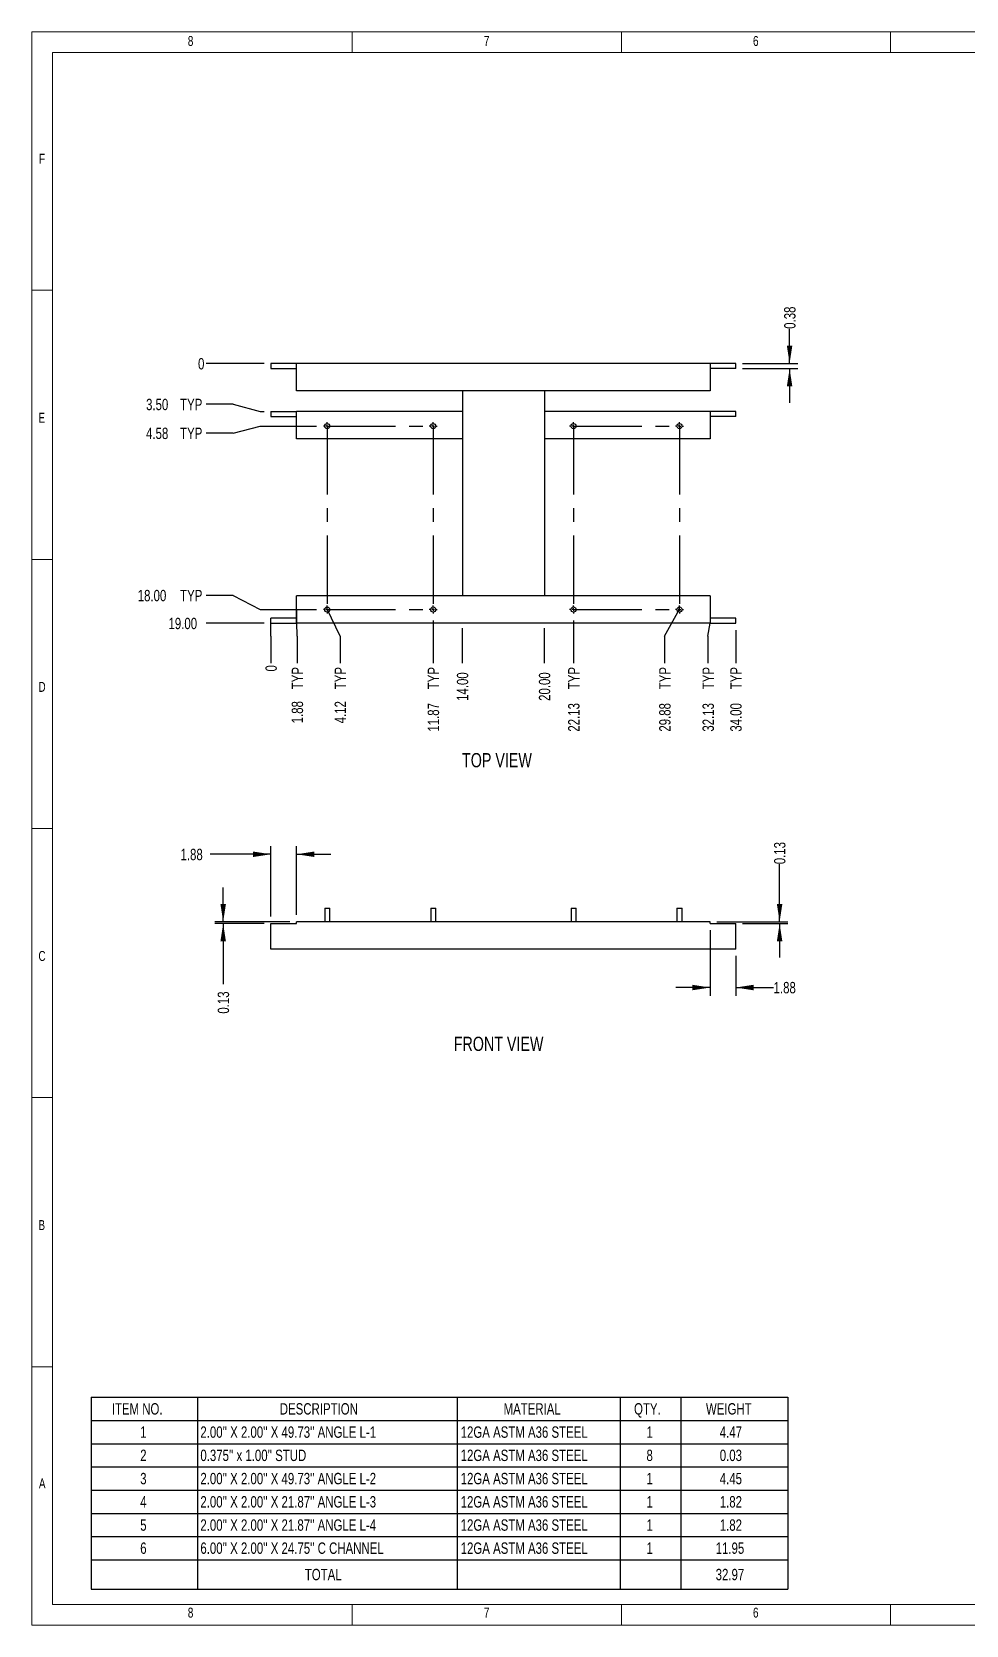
# Model space of a CAD drawing. Header units: inches. Extents: x 0 to 16.5, y 0 to 11.7.
# Drawn here: x 0.02 to 6.85, y 0.02 to 11.67 of the extents above; entities that cross this region are included whole.
import ezdxf

# ---------------------------------------------------------------- set-up
doc = ezdxf.new("R2010")
doc.units = ezdxf.units.IN
doc.header["$MEASUREMENT"] = 0
doc.linetypes.add('CENTERX2', pattern=[0.8, 0.5, -0.1, 0.1, -0.1])
doc.layers.add('FORMAT', color=7, linetype='Continuous')
doc.styles.add('SLDTEXTSTYLE0', font='TXT', dxfattribs={"width": 0.75})
doc.dimstyles.new('SLDDIMSTYLE0', dxfattribs={"dimtxt": 0.084961, "dimasz": 0.13, "dimexe": 0, "dimexo": 0.0625, "dimgap": 0.02124, "dimtad": 0, "dimtih": 1, "dimtoh": 1, "dimdec": 0, "dimlfac": 10, "dimrnd": 1e-09, "dimdsep": 46, "dimtxsty": 'SLDTEXTSTYLE0', "dimblk1": 'NONE', "dimblk2": 'NONE', "dimsah": 1, "dimcen": 0.09, "dimadec": 0, "dimazin": 2, "dimtfac": 1, "dimtdec": 0, "dimtofl": 0, "dimtmove": 0, "dimatfit": 3, "dimldrblk": 'NONE', "dimfxl": 0, "dimfrac": 2, "dimtolj": 1, "dimtzin": 12, "dimarcsym": 0})
doc.dimstyles.new('SLDDIMSTYLE1', dxfattribs={"dimtxt": 0.084961, "dimasz": 0.13, "dimexe": 0, "dimexo": 0.0625, "dimgap": 0.02124, "dimtad": 0, "dimtih": 1, "dimtoh": 1, "dimlfac": 10, "dimrnd": 1e-09, "dimzin": 4, "dimdsep": 46, "dimtxsty": 'SLDTEXTSTYLE0', "dimblk1": 'NONE', "dimblk2": 'NONE', "dimsah": 1, "dimcen": 0.09, "dimadec": 0, "dimazin": 1, "dimtfac": 1, "dimtofl": 0, "dimtmove": 0, "dimatfit": 3, "dimldrblk": 'NONE', "dimfxl": 0, "dimfrac": 2, "dimtolj": 1, "dimtzin": 12, "dimarcsym": 0})
doc.dimstyles.new('SLDDIMSTYLE2', dxfattribs={"dimtxt": 0.084961, "dimasz": 0.13, "dimexe": 0, "dimexo": 0.0625, "dimgap": 0.02124, "dimtad": 0, "dimtih": 1, "dimtoh": 1, "dimlfac": 10, "dimrnd": 1e-09, "dimzin": 12, "dimdsep": 46, "dimtxsty": 'SLDTEXTSTYLE0', "dimblk1": 'NONE', "dimblk2": 'NONE', "dimsah": 1, "dimcen": 0.09, "dimadec": 0, "dimazin": 3, "dimtfac": 1, "dimtofl": 0, "dimtmove": 0, "dimatfit": 3, "dimldrblk": 'NONE', "dimfxl": 0, "dimfrac": 2, "dimtolj": 1, "dimtzin": 12, "dimarcsym": 0})
doc.dimstyles.new('SLDDIMSTYLE3', dxfattribs={"dimtxt": 0.084961, "dimasz": 0.13, "dimexe": 0, "dimexo": 0.0625, "dimgap": 0.02124, "dimtad": 0, "dimtih": 1, "dimtoh": 1, "dimlfac": 10, "dimrnd": 1e-09, "dimzin": 4, "dimdsep": 46, "dimtxsty": 'SLDTEXTSTYLE0', "dimblk1": 'NONE', "dimblk2": 'NONE', "dimsah": 1, "dimcen": 0.09, "dimadec": 0, "dimazin": 1, "dimtfac": 1, "dimtofl": 0, "dimtmove": 0, "dimatfit": 3, "dimldrblk": 'NONE', "dimfxl": 0, "dimfrac": 2, "dimtolj": 1, "dimtzin": 12, "dimarcsym": 0})
doc.dimstyles.new('SLDDIMSTYLE4', dxfattribs={"dimtxt": 0.084961, "dimasz": 0.13, "dimexe": 0, "dimexo": 0.0625, "dimgap": 0.02124, "dimtad": 0, "dimtih": 1, "dimtoh": 1, "dimlfac": 10, "dimrnd": 1e-09, "dimzin": 12, "dimdsep": 46, "dimtxsty": 'SLDTEXTSTYLE0', "dimblk1": 'NONE', "dimblk2": 'NONE', "dimsah": 1, "dimcen": 0.09, "dimadec": 0, "dimazin": 3, "dimtfac": 1, "dimtofl": 0, "dimtmove": 0, "dimatfit": 3, "dimldrblk": 'NONE', "dimfxl": 0, "dimfrac": 2, "dimtolj": 1, "dimtzin": 12, "dimarcsym": 0})
doc.dimstyles.new('SLDDIMSTYLE5', dxfattribs={"dimtxt": 0.084961, "dimasz": 0.13, "dimexe": 0, "dimexo": 0.0625, "dimgap": 0.02124, "dimtad": 0, "dimlfac": 10, "dimrnd": 1e-09, "dimdsep": 46, "dimtxsty": 'SLDTEXTSTYLE0', "dimsah": 1, "dimcen": 0.09, "dimadec": 0, "dimazin": 2, "dimtfac": 1, "dimtmove": 0, "dimatfit": 0, "dimfxl": 0, "dimfrac": 2, "dimtolj": 1, "dimtzin": 12, "dimarcsym": 0})
doc.dimstyles.new('SLDDIMSTYLE6', dxfattribs={"dimtxt": 0.084961, "dimasz": 0.13, "dimexe": 0, "dimexo": 0.0625, "dimgap": 0.02124, "dimtad": 0, "dimlfac": 10, "dimrnd": 1e-09, "dimzin": 12, "dimdsep": 46, "dimtxsty": 'SLDTEXTSTYLE0', "dimsah": 1, "dimcen": 0.09, "dimadec": 0, "dimazin": 3, "dimtfac": 1, "dimtmove": 0, "dimatfit": 0, "dimfxl": 0, "dimfrac": 2, "dimtolj": 1, "dimtzin": 12, "dimarcsym": 0})

# ---------------------------------------------------------------- blocks, each defined once
blk = doc.blocks.new('SW_TABLEANNOTATION_1')
at = {"layer": 'FORMAT', "color": 0}
for p, q in [((0, 0), (0, -0.17)), ((0, 0), (0.78, 0)), ((0.78, 0), (0.78, -0.17)), ((0.78, 0), (2.678, 0)), ((2.678, 0), (2.678, -0.17)), ((2.678, 0), (3.87, 0)), ((3.87, 0), (3.87, -0.17)), ((3.87, 0), (4.315, 0)), ((4.315, 0), (4.315, -0.17)), ((4.315, 0), (5.098, 0)), ((5.098, 0), (5.098, -0.17)), ((0, -0.17), (0, -0.34)), ((0, -0.17), (0.78, -0.17)), ((0.78, -0.17), (0.78, -0.34)), ((0.78, -0.17), (2.678, -0.17)), ((2.678, -0.17), (2.678, -0.34)), ((2.678, -0.17), (3.87, -0.17)), ((3.87, -0.17), (3.87, -0.34)), ((3.87, -0.17), (4.315, -0.17)), ((4.315, -0.17), (4.315, -0.34)), ((4.315, -0.17), (5.098, -0.17)), ((5.098, -0.17), (5.098, -0.34)), ((0, -0.34), (0, -0.509)), ((0, -0.34), (0.78, -0.34)), ((0.78, -0.34), (0.78, -0.509)), ((0.78, -0.34), (2.678, -0.34)), ((2.678, -0.34), (2.678, -0.509)), ((2.678, -0.34), (3.87, -0.34)), ((3.87, -0.34), (3.87, -0.509)), ((3.87, -0.34), (4.315, -0.34)), ((4.315, -0.34), (4.315, -0.509)), ((4.315, -0.34), (5.098, -0.34)), ((5.098, -0.34), (5.098, -0.509)), ((0, -0.509), (0, -0.679)), ((0, -0.509), (0.78, -0.509)), ((0.78, -0.509), (0.78, -0.679)), ((0.78, -0.509), (2.678, -0.509)), ((2.678, -0.509), (2.678, -0.679)), ((2.678, -0.509), (3.87, -0.509)), ((3.87, -0.509), (3.87, -0.679)), ((3.87, -0.509), (4.315, -0.509)), ((4.315, -0.509), (4.315, -0.679)), ((4.315, -0.509), (5.098, -0.509)), ((5.098, -0.509), (5.098, -0.679)), ((0, -0.679), (0.78, -0.679)), ((0, -0.679), (0, -0.849)), ((0.78, -0.679), (2.678, -0.679)), ((0.78, -0.679), (0.78, -0.849)), ((2.678, -0.679), (3.87, -0.679)), ((2.678, -0.679), (2.678, -0.849)), ((3.87, -0.679), (4.315, -0.679)), ((3.87, -0.679), (3.87, -0.849)), ((4.315, -0.679), (5.098, -0.679)), ((4.315, -0.679), (4.315, -0.849)), ((5.098, -0.679), (5.098, -0.849)), ((0, -0.849), (0, -1.019)), ((0, -0.849), (0.78, -0.849)), ((0.78, -0.849), (0.78, -1.019)), ((0.78, -0.849), (2.678, -0.849)), ((2.678, -0.849), (2.678, -1.019)), ((2.678, -0.849), (3.87, -0.849)), ((3.87, -0.849), (3.87, -1.019)), ((3.87, -0.849), (4.315, -0.849)), ((4.315, -0.849), (4.315, -1.019)), ((4.315, -0.849), (5.098, -0.849)), ((5.098, -0.849), (5.098, -1.019)), ((0, -1.019), (0, -1.189)), ((0, -1.019), (0.78, -1.019)), ((0.78, -1.019), (0.78, -1.189)), ((0.78, -1.019), (2.678, -1.019)), ((2.678, -1.019), (2.678, -1.189)), ((2.678, -1.019), (3.87, -1.019)), ((3.87, -1.019), (3.87, -1.189)), ((3.87, -1.019), (4.315, -1.019)), ((4.315, -1.019), (4.315, -1.189)), ((4.315, -1.019), (5.098, -1.019)), ((5.098, -1.019), (5.098, -1.189)), ((0, -1.189), (0, -1.404)), ((0, -1.189), (0.78, -1.189)), ((0.78, -1.189), (0.78, -1.404)), ((0.78, -1.189), (2.678, -1.189)), ((2.678, -1.189), (2.678, -1.404)), ((2.678, -1.189), (3.87, -1.189)), ((3.87, -1.189), (3.87, -1.404)), ((3.87, -1.189), (4.315, -1.189)), ((4.315, -1.189), (4.315, -1.404)), ((4.315, -1.189), (5.098, -1.189)), ((5.098, -1.189), (5.098, -1.404)), ((0, -1.404), (0.78, -1.404)), ((0.78, -1.404), (2.678, -1.404)), ((2.678, -1.404), (3.87, -1.404)), ((3.87, -1.404), (4.315, -1.404)), ((4.315, -1.404), (5.098, -1.404))]:
    blk.add_line(p, q, dxfattribs=at)
at = {"layer": 'FORMAT', "color": 0, "attachment_point": 1, "style": 'SLDTEXTSTYLE0'}
for s, insert, char_height in [('ITEM NO.', (0.152, -0.043), 0.0833), ('DESCRIPTION', (1.381, -0.043), 0.08333), ('MATERIAL', (3.018, -0.043), 0.0833), ('QTY.', (3.972, -0.043), 0.0833), ('WEIGHT', (4.498, -0.043), 0.0833), ('1', (0.36, -0.213), 0.0833), ("2.00'' X 2.00'' X 49.73'' ANGLE L-1", (0.8, -0.213), 0.08333), ('12GA ASTM A36 STEEL', (2.704, -0.213), 0.08333), ('1', (4.063, -0.213), 0.0833), ('4.47', (4.599, -0.213), 0.0833), ('2', (0.36, -0.383), 0.0833), ("0.375'' x 1.00'' STUD", (0.8, -0.383), 0.08333), ('12GA ASTM A36 STEEL', (2.704, -0.383), 0.08333), ('8', (4.063, -0.383), 0.0833), ('0.03', (4.599, -0.383), 0.0833), ('3', (0.36, -0.553), 0.0833), ("2.00'' X 2.00'' X 49.73'' ANGLE L-2", (0.8, -0.553), 0.08333), ('12GA ASTM A36 STEEL', (2.704, -0.553), 0.08333), ('1', (4.063, -0.553), 0.0833), ('4.45', (4.599, -0.553), 0.0833), ('4', (0.36, -0.723), 0.0833), ("2.00'' X 2.00'' X 21.87'' ANGLE L-3", (0.8, -0.723), 0.08333), ('12GA ASTM A36 STEEL', (2.704, -0.723), 0.08333), ('1', (4.063, -0.723), 0.0833), ('1.82', (4.599, -0.723), 0.0833), ('5', (0.36, -0.893), 0.0833), ("2.00'' X 2.00'' X 21.87'' ANGLE L-4", (0.8, -0.893), 0.08333), ('12GA ASTM A36 STEEL', (2.704, -0.893), 0.08333), ('1', (4.063, -0.893), 0.0833), ('1.82', (4.599, -0.893), 0.0833), ('6', (0.36, -1.062), 0.0833), ("6.00'' X 2.00'' X 24.75'' C CHANNEL", (0.8, -1.062), 0.08333), ('12GA ASTM A36 STEEL', (2.704, -1.062), 0.08333), ('1', (4.063, -1.062), 0.0833), ('11.95', (4.569, -1.062), 0.0833), ('TOTAL', (1.564, -1.255), 0.0833), ('32.97', (4.569, -1.255), 0.0833)]:
    blk.add_mtext(s, dxfattribs=dict(at, insert=insert, char_height=char_height))
blk = doc.blocks.new('Drawing View15')
at = {"color": 7, "linetype": 'Continuous', "lineweight": 25}
for p, q in [((-3.2125, 1.7), (-3.2125, 1.6625)), ((-3.025, 1.7), (-3.2125, 1.7)), ((-3.2125, 1.6625), (-3.025, 1.6625)), ((-3.025, 1.5), (-3.025, 1.7)), ((0, 1.7), (-3.025, 1.7)), ((0, 1.7), (0, 1.5)), ((0.1875, 1.7), (0, 1.7)), ((0.1875, 1.6625), (0, 1.6625)), ((0.1875, 1.6625), (0.1875, 1.7)), ((0, 1.5), (-3.025, 1.5)), ((-1.2125, 1.5), (-1.8125, 1.5)), ((-1.8125, 1.5), (-1.8125, 0)), ((-1.2125, 1.5), (-1.2125, 0)), ((-3.2125, 1.35), (-3.2125, 1.3125)), ((-3.2125, 1.35), (-3.025, 1.35)), ((-3.2125, 1.3125), (-3.025, 1.3125)), ((-3.025, 1.15), (-3.025, 1.35)), ((-1.8125, 1.35), (-3.025, 1.35)), ((-1.8125, 1.35), (-1.8125, 1.15)), ((0, 1.35), (-1.2125, 1.35)), ((-1.2125, 1.35), (-1.2125, 1.15)), ((0, 1.35), (0, 1.15)), ((0.1875, 1.35), (0, 1.35)), ((0.1875, 1.3125), (0, 1.3125)), ((0.1875, 1.3125), (0.1875, 1.35)), ((-1.8125, 1.15), (-3.025, 1.15)), ((0, 1.15), (-1.2125, 1.15)), ((-3.025, -0.2), (-3.025, 0)), ((0, 0), (-3.025, 0)), ((-1.2125, 0), (-1.8125, 0)), ((0, 0), (0, -0.2)), ((-3.025, -0.1625), (-3.2125, -0.1625)), ((-3.2125, -0.2), (-3.2125, -0.1625)), ((-3.2125, -0.2), (-3.025, -0.2)), ((0, -0.2), (-3.025, -0.2)), ((0.1875, -0.1625), (0, -0.1625)), ((0, -0.2), (0.1875, -0.2)), ((0.1875, -0.2), (0.1875, -0.1625))]:
    blk.add_line(p, q, dxfattribs=at)
for centre in [(-2.8005, 1.242), (-2.0255, 1.242), (-0.99905, 1.242), (-0.22405, 1.242), (-2.8005, -0.1), (-2.0255, -0.1), (-0.99905, -0.1), (-0.22405, -0.1)]:
    blk.add_circle(centre, 0.01875, dxfattribs=at)
blk = doc.blocks.new('_D')
at = {"layer": 'FORMAT'}
blk.add_line((1.717, 9.248), (1.294, 9.248), dxfattribs=at)
at = {"layer": 'FORMAT', "insert": (1.234, 9.288), "char_height": 0.0833, "attachment_point": 1, "style": 'SLDTEXTSTYLE0'}
blk.add_mtext('0', dxfattribs=at)
blk = doc.blocks.new('_None')
blk = doc.blocks.new('_D_1')
at = {"layer": 'FORMAT'}
for p, q in [((1.491, 8.95), (1.294, 8.95)), ((1.491, 8.95), (1.688, 8.898)), ((1.688, 8.898), (1.717, 8.898))]:
    blk.add_line(p, q, dxfattribs=at)
at = {"layer": 'FORMAT', "char_height": 0.0833, "attachment_point": 1, "style": 'SLDTEXTSTYLE0'}
for s, insert in [('3.50', (0.854, 8.99)), ('TYP', (1.103, 8.99))]:
    blk.add_mtext(s, dxfattribs=dict(at, insert=insert))
blk = doc.blocks.new('_D_2')
at = {"layer": 'FORMAT'}
for p, q in [((1.491, 8.738), (1.688, 8.79)), ((1.688, 8.79), (2.101, 8.79)), ((1.491, 8.738), (1.294, 8.738))]:
    blk.add_line(p, q, dxfattribs=at)
at = {"layer": 'FORMAT', "char_height": 0.0833, "attachment_point": 1, "style": 'SLDTEXTSTYLE0'}
for s, insert in [('4.58', (0.854, 8.779)), ('TYP', (1.103, 8.779))]:
    blk.add_mtext(s, dxfattribs=dict(at, insert=insert))
blk = doc.blocks.new('_D_3')
at = {"layer": 'FORMAT'}
for p, q in [((1.491, 7.551), (1.294, 7.551)), ((1.491, 7.551), (1.688, 7.448)), ((1.688, 7.448), (2.101, 7.448))]:
    blk.add_line(p, q, dxfattribs=at)
at = {"layer": 'FORMAT', "char_height": 0.0833, "attachment_point": 1, "style": 'SLDTEXTSTYLE0'}
for s, insert in [('18.00', (0.793, 7.592)), ('TYP', (1.103, 7.592))]:
    blk.add_mtext(s, dxfattribs=dict(at, insert=insert))
blk = doc.blocks.new('_D_4')
at = {"layer": 'FORMAT'}
blk.add_line((1.717, 7.348), (1.294, 7.348), dxfattribs=at)
at = {"layer": 'FORMAT', "insert": (1.018, 7.388), "char_height": 0.0833, "attachment_point": 1, "style": 'SLDTEXTSTYLE0'}
blk.add_mtext('19.00', dxfattribs=at)
blk = doc.blocks.new('_D_5')
at = {"layer": 'FORMAT'}
for q in [(1.767, 7.348), (1.767, 7.056)]:
    blk.add_line((1.767, 7.253), q, dxfattribs=at)
at = {"layer": 'FORMAT', "insert": (1.727, 6.995), "char_height": 0.0833, "attachment_point": 1, "rotation": 90, "style": 'SLDTEXTSTYLE0'}
blk.add_mtext('0', dxfattribs=at)
blk = doc.blocks.new('_D_6')
at = {"layer": 'FORMAT'}
for p, q in [((1.96, 7.253), (1.955, 7.45)), ((1.955, 7.45), (1.955, 7.398)), ((1.96, 7.253), (1.96, 7.056))]:
    blk.add_line(p, q, dxfattribs=at)
at = {"layer": 'FORMAT', "char_height": 0.0833, "attachment_point": 1, "rotation": 90, "style": 'SLDTEXTSTYLE0'}
for s, insert in [('TYP', (1.919, 6.865)), ('1.88', (1.919, 6.616))]:
    blk.add_mtext(s, dxfattribs=dict(at, insert=insert))
blk = doc.blocks.new('_D_7')
at = {"layer": 'FORMAT'}
for p, q in [((2.179, 7.45), (2.179, 7.469)), ((2.274, 7.253), (2.179, 7.45)), ((2.274, 7.253), (2.274, 7.056))]:
    blk.add_line(p, q, dxfattribs=at)
at = {"layer": 'FORMAT', "char_height": 0.0833, "attachment_point": 1, "rotation": 90, "style": 'SLDTEXTSTYLE0'}
for s, insert in [('TYP', (2.233, 6.865)), ('4.12', (2.233, 6.616))]:
    blk.add_mtext(s, dxfattribs=dict(at, insert=insert))
blk = doc.blocks.new('_D_8')
at = {"layer": 'FORMAT'}
blk.add_line((2.954, 7.369), (2.954, 7.056), dxfattribs=at)
at = {"layer": 'FORMAT', "char_height": 0.0833, "attachment_point": 1, "rotation": 90, "style": 'SLDTEXTSTYLE0'}
for s, insert in [('TYP', (2.914, 6.865)), ('11.87', (2.914, 6.555))]:
    blk.add_mtext(s, dxfattribs=dict(at, insert=insert))
blk = doc.blocks.new('_D_9')
at = {"layer": 'FORMAT'}
blk.add_line((3.167, 7.311), (3.167, 7.056), dxfattribs=at)
at = {"layer": 'FORMAT', "insert": (3.127, 6.78), "char_height": 0.0833, "attachment_point": 1, "rotation": 90, "style": 'SLDTEXTSTYLE0'}
blk.add_mtext('14.00', dxfattribs=at)
blk = doc.blocks.new('_D_10')
at = {"layer": 'FORMAT'}
blk.add_line((3.767, 7.311), (3.767, 7.056), dxfattribs=at)
at = {"layer": 'FORMAT', "insert": (3.727, 6.78), "char_height": 0.0833, "attachment_point": 1, "rotation": 90, "style": 'SLDTEXTSTYLE0'}
blk.add_mtext('20.00', dxfattribs=at)
blk = doc.blocks.new('_D_11')
at = {"layer": 'FORMAT'}
blk.add_line((3.981, 7.369), (3.981, 7.056), dxfattribs=at)
at = {"layer": 'FORMAT', "char_height": 0.0833, "attachment_point": 1, "rotation": 90, "style": 'SLDTEXTSTYLE0'}
for s, insert in [('TYP', (3.941, 6.865)), ('22.13', (3.941, 6.555))]:
    blk.add_mtext(s, dxfattribs=dict(at, insert=insert))
blk = doc.blocks.new('_D_12')
at = {"layer": 'FORMAT'}
for p, q in [((4.756, 7.45), (4.756, 7.469)), ((4.647, 7.253), (4.756, 7.45)), ((4.647, 7.253), (4.647, 7.056))]:
    blk.add_line(p, q, dxfattribs=at)
at = {"layer": 'FORMAT', "char_height": 0.0833, "attachment_point": 1, "rotation": 90, "style": 'SLDTEXTSTYLE0'}
for s, insert in [('TYP', (4.607, 6.865)), ('29.88', (4.607, 6.555))]:
    blk.add_mtext(s, dxfattribs=dict(at, insert=insert))
blk = doc.blocks.new('_D_13')
at = {"layer": 'FORMAT'}
for q in [(4.98, 7.348), (4.964, 7.056)]:
    blk.add_line((4.964, 7.253), q, dxfattribs=at)
at = {"layer": 'FORMAT', "char_height": 0.0833, "attachment_point": 1, "rotation": 90, "style": 'SLDTEXTSTYLE0'}
for s, insert in [('TYP', (4.924, 6.865)), ('32.13', (4.924, 6.555))]:
    blk.add_mtext(s, dxfattribs=dict(at, insert=insert))
blk = doc.blocks.new('_D_14')
at = {"layer": 'FORMAT'}
blk.add_line((5.167, 7.298), (5.167, 7.056), dxfattribs=at)
at = {"layer": 'FORMAT', "char_height": 0.0833, "attachment_point": 1, "rotation": 90, "style": 'SLDTEXTSTYLE0'}
for s, insert in [('TYP', (5.127, 6.865)), ('34.00', (5.127, 6.555))]:
    blk.add_mtext(s, dxfattribs=dict(at, insert=insert))
blk = doc.blocks.new('_D_15')
at = {"layer": 'FORMAT'}
for p, q in [((5.561, 9.248), (5.561, 9.502)), ((5.217, 9.248), (5.621, 9.248)), ((5.217, 9.211), (5.621, 9.211)), ((5.561, 9.211), (5.561, 8.961))]:
    blk.add_line(p, q, dxfattribs=at)
for points in [[(5.561, 9.248), (5.581, 9.378), (5.541, 9.378)], [(5.561, 9.211), (5.541, 9.081), (5.581, 9.081)]]:
    blk.add_solid(points, dxfattribs=at)
at = {"layer": 'FORMAT', "insert": (5.521, 9.502), "char_height": 0.0833, "attachment_point": 1, "rotation": 90, "style": 'SLDTEXTSTYLE0'}
blk.add_mtext('0.38', dxfattribs=at)
blk = doc.blocks.new('SW_CENTERMARKSYMBOL_15')
at = {"layer": 'FORMAT', "color": 0, "linetype": 'CENTERX2'}
for p, q in [((-0.02, 0), (-0.02875, 0)), ((0, 0), (-0.01, 0)), ((0, 0.02), (0, 0.02875)), ((0, 0), (0, 0.01)), ((0, 0), (0, -0.01)), ((0, 0), (0.01, 0)), ((0.02, 0), (0.02875, 0)), ((0, -0.02), (0, -0.02875))]:
    blk.add_line(p, q, dxfattribs=at)
blk = doc.blocks.new('SW_CENTERMARKSYMBOL_16')
at = {"layer": 'FORMAT', "color": 0, "linetype": 'CENTERX2'}
for p, q in [((-0.02, 0), (-0.02875, 0)), ((0, 0), (-0.01, 0)), ((0, 0.02), (0, 0.02875)), ((0, 0), (0, 0.01)), ((0, 0), (0, -0.01)), ((0, 0), (0.01, 0)), ((0.02, 0), (0.02875, 0)), ((0, -0.02), (0, -0.02875))]:
    blk.add_line(p, q, dxfattribs=at)
blk = doc.blocks.new('SW_CENTERMARKSYMBOL_17')
at = {"layer": 'FORMAT', "color": 0, "linetype": 'CENTERX2'}
for p, q in [((-0.02, 0), (-0.02875, 0)), ((0, 0), (-0.01, 0)), ((0, 0.02), (0, 0.02875)), ((0, 0), (0, 0.01)), ((0, 0), (0, -0.01)), ((0, 0), (0.01, 0)), ((0.02, 0), (0.02875, 0)), ((0, -0.02), (0, -0.02875))]:
    blk.add_line(p, q, dxfattribs=at)
blk = doc.blocks.new('SW_CENTERMARKSYMBOL_18')
at = {"layer": 'FORMAT', "color": 0, "linetype": 'CENTERX2'}
for p, q in [((-0.02, 0), (-0.02875, 0)), ((0, 0), (-0.01, 0)), ((0, 0.02), (0, 0.02875)), ((0, 0), (0, 0.01)), ((0, 0), (0, -0.01)), ((0, 0), (0.01, 0)), ((0.02, 0), (0.02875, 0)), ((0, -0.02), (0, -0.02875))]:
    blk.add_line(p, q, dxfattribs=at)
blk = doc.blocks.new('SW_CENTERMARKSYMBOL_19')
at = {"layer": 'FORMAT', "color": 0, "linetype": 'CENTERX2'}
for p, q in [((-0.02, 0), (-0.02875, 0)), ((0, 0), (-0.01, 0)), ((0, 0.02), (0, 0.02875)), ((0, 0), (0, 0.01)), ((0, 0), (0, -0.01)), ((0, 0), (0.01, 0)), ((0.02, 0), (0.02875, 0)), ((0, -0.02), (0, -0.02875))]:
    blk.add_line(p, q, dxfattribs=at)
blk = doc.blocks.new('SW_CENTERMARKSYMBOL_20')
at = {"layer": 'FORMAT', "color": 0, "linetype": 'CENTERX2'}
for p, q in [((-0.02, 0), (-0.02875, 0)), ((0, 0), (-0.01, 0)), ((0, 0.02), (0, 0.02875)), ((0, 0), (0, 0.01)), ((0, 0), (0, -0.01)), ((0, 0), (0.01, 0)), ((0.02, 0), (0.02875, 0)), ((0, -0.02), (0, -0.02875))]:
    blk.add_line(p, q, dxfattribs=at)
blk = doc.blocks.new('SW_CENTERMARKSYMBOL_21')
at = {"layer": 'FORMAT', "color": 0, "linetype": 'CENTERX2'}
for p, q in [((-0.02, 0), (-0.02875, 0)), ((0, 0), (-0.01, 0)), ((0, 0.02), (0, 0.02875)), ((0, 0), (0, 0.01)), ((0, 0), (0, -0.01)), ((0, 0), (0.01, 0)), ((0.02, 0), (0.02875, 0)), ((0, -0.02), (0, -0.02875))]:
    blk.add_line(p, q, dxfattribs=at)
blk = doc.blocks.new('SW_CENTERMARKSYMBOL_22')
at = {"layer": 'FORMAT', "color": 0, "linetype": 'CENTERX2'}
for p, q in [((-0.02, 0), (-0.02875, 0)), ((0, 0), (-0.01, 0)), ((0, 0.02), (0, 0.02875)), ((0, 0), (0, 0.01)), ((0, 0), (0, -0.01)), ((0, 0), (0.01, 0)), ((0.02, 0), (0.02875, 0)), ((0, -0.02), (0, -0.02875))]:
    blk.add_line(p, q, dxfattribs=at)
blk = doc.blocks.new('Drawing View24')
at = {"color": 7, "linetype": 'Continuous', "lineweight": 25}
for p, q in [((-0.24325, -0.0125), (-0.24325, 0)), ((2.78175, 0), (-0.24325, 0)), ((-0.0375, 0.1), (-0.0375, 0)), ((-0.0375, 0.1), (-0.01875, 0.1)), ((-0.01875, 0.1), (0, 0.1)), ((0, 0), (0, 0.1)), ((0.7375, 0.1), (0.7375, 0)), ((0.7375, 0.1), (0.75625, 0.1)), ((0.75625, 0.1), (0.775, 0.1)), ((0.775, 0), (0.775, 0.1)), ((1.76395, 0.1), (1.76395, 0)), ((1.76395, 0.1), (1.7827, 0.1)), ((1.7827, 0.1), (1.80145, 0.1)), ((1.80145, 0), (1.80145, 0.1)), ((2.53895, 0.1), (2.53895, 0)), ((2.53895, 0.1), (2.5577, 0.1)), ((2.5577, 0.1), (2.57645, 0.1)), ((2.57645, 0), (2.57645, 0.1)), ((2.78175, -0.0125), (2.78175, 0)), ((-0.43075, -0.2), (-0.43075, -0.0125)), ((-0.43075, -0.0125), (-0.24325, -0.0125)), ((2.78175, -0.0125), (2.96925, -0.0125)), ((2.96925, -0.2), (2.96925, -0.0125)), ((2.96925, -0.2), (-0.43075, -0.2))]:
    blk.add_line(p, q, dxfattribs=at)
blk = doc.blocks.new('_D_16')
at = {"layer": 'FORMAT'}
for p, q in [((4.98, 5.102), (4.98, 4.623)), ((5.167, 4.914), (5.167, 4.623)), ((4.98, 4.683), (4.73, 4.683)), ((5.167, 4.683), (5.444, 4.683))]:
    blk.add_line(p, q, dxfattribs=at)
for points in [[(4.98, 4.683), (4.85, 4.703), (4.85, 4.663)], [(5.167, 4.683), (5.297, 4.663), (5.297, 4.703)]]:
    blk.add_solid(points, dxfattribs=at)
at = {"layer": 'FORMAT', "insert": (5.444, 4.724), "char_height": 0.0833, "attachment_point": 1, "style": 'SLDTEXTSTYLE0'}
blk.add_mtext('1.88', dxfattribs=at)
blk = doc.blocks.new('_D_17')
at = {"layer": 'FORMAT'}
for p, q in [((5.488, 5.164), (5.488, 5.585)), ((5.03, 5.164), (5.548, 5.164)), ((5.217, 5.152), (5.548, 5.152)), ((5.488, 5.152), (5.488, 4.902))]:
    blk.add_line(p, q, dxfattribs=at)
for points in [[(5.488, 5.164), (5.508, 5.294), (5.468, 5.294)], [(5.488, 5.152), (5.468, 5.022), (5.508, 5.022)]]:
    blk.add_solid(points, dxfattribs=at)
at = {"layer": 'FORMAT', "insert": (5.447, 5.585), "char_height": 0.0833, "attachment_point": 1, "rotation": 90, "style": 'SLDTEXTSTYLE0'}
blk.add_mtext('0.13', dxfattribs=at)
blk = doc.blocks.new('_D_18')
at = {"layer": 'FORMAT'}
for p, q in [((1.767, 5.202), (1.767, 5.718)), ((1.955, 5.214), (1.955, 5.718)), ((1.767, 5.658), (1.322, 5.658)), ((1.955, 5.658), (2.205, 5.658))]:
    blk.add_line(p, q, dxfattribs=at)
for points in [[(1.767, 5.658), (1.637, 5.678), (1.637, 5.638)], [(1.955, 5.658), (2.085, 5.638), (2.085, 5.678)]]:
    blk.add_solid(points, dxfattribs=at)
at = {"layer": 'FORMAT', "insert": (1.106, 5.698), "char_height": 0.0833, "attachment_point": 1, "style": 'SLDTEXTSTYLE0'}
blk.add_mtext('1.88', dxfattribs=at)
blk = doc.blocks.new('_D_19')
at = {"layer": 'FORMAT'}
for p, q in [((1.418, 5.164), (1.418, 5.414)), ((1.905, 5.164), (1.358, 5.164)), ((1.717, 5.152), (1.358, 5.152)), ((1.418, 5.152), (1.418, 4.707))]:
    blk.add_line(p, q, dxfattribs=at)
for points in [[(1.418, 5.164), (1.438, 5.294), (1.398, 5.294)], [(1.418, 5.152), (1.398, 5.022), (1.438, 5.022)]]:
    blk.add_solid(points, dxfattribs=at)
at = {"layer": 'FORMAT', "insert": (1.378, 4.492), "char_height": 0.0833, "attachment_point": 1, "rotation": 90, "style": 'SLDTEXTSTYLE0'}
blk.add_mtext('0.13', dxfattribs=at)

msp = doc.modelspace()

# ---------------------------------------------------------------- linework, layer by layer
at = {"color": 7, "linetype": 'Continuous', "lineweight": 18}
for p, q in [((0.0187, 0.0187), (0.0187, 11.6742)), ((0.0187, 11.6742), (16.5167, 11.6742)), ((2.3622, 11.5242), (2.3622, 11.6742)), ((4.3307, 11.5242), (4.3307, 11.6742)), ((6.2992, 11.5242), (6.2992, 11.6742)), ((0.1687, 0.1687), (0.1687, 11.5242)), ((0.1687, 11.5242), (16.3667, 11.5242)), ((0.1687, 9.7835), (0.0187, 9.7835)), ((0.1687, 7.815), (0.0187, 7.815)), ((0.1687, 5.8465), (0.0187, 5.8465)), ((0.0487, 5.8465), (0.1687, 5.8465)), ((0.1687, 3.878), (0.0187, 3.878)), ((0.1687, 1.9094), (0.0187, 1.9094)), ((16.3667, 0.1687), (0.1687, 0.1687)), ((2.3622, 0.1687), (2.3622, 0.0187)), ((4.3307, 0.1687), (4.3307, 0.0187)), ((6.2992, 0.1687), (6.2992, 0.0187)), ((16.5167, 0.0187), (0.0187, 0.0187))]:
    msp.add_line(p, q, dxfattribs=at)
at = {"layer": 'FORMAT', "linetype": 'CENTERX2'}
for p, q in [((2.1794, 8.7901), (2.9544, 8.7901)), ((2.1794, 8.7901), (2.1794, 7.4481)), ((2.9544, 8.7901), (2.9544, 7.4481)), ((3.9809, 8.7901), (4.7559, 8.7901)), ((3.9809, 8.7901), (3.9809, 7.4481)), ((4.7559, 8.7901), (4.7559, 7.4481)), ((2.1794, 7.4481), (2.9544, 7.4481)), ((3.9809, 7.4481), (4.7559, 7.4481))]:
    msp.add_line(p, q, dxfattribs=at)

# ---------------------------------------------------------------- block references
at = {"color": 7, "linetype": 'Continuous', "lineweight": 25}
for name, p in [('Drawing View15', (4.9799, 7.5481)), ('Drawing View24', (2.1982, 5.1644))]:
    msp.add_blockref(name, p, dxfattribs=at)
at = {"layer": 'FORMAT', "linetype": 'CENTERX2'}
for name, p in [('SW_CENTERMARKSYMBOL_22', (2.1794, 8.7901)), ('SW_CENTERMARKSYMBOL_16', (2.9544, 8.7901)), ('SW_CENTERMARKSYMBOL_18', (3.9809, 8.7901)), ('SW_CENTERMARKSYMBOL_20', (4.7559, 8.7901)), ('SW_CENTERMARKSYMBOL_17', (2.1794, 7.4481)), ('SW_CENTERMARKSYMBOL_19', (2.9544, 7.4481)), ('SW_CENTERMARKSYMBOL_21', (3.9809, 7.4481)), ('SW_CENTERMARKSYMBOL_15', (4.7559, 7.4481))]:
    msp.add_blockref(name, p, dxfattribs=at)
at = {"layer": 'FORMAT'}
msp.add_blockref('SW_TABLEANNOTATION_1', (0.4512, 1.6855), dxfattribs=at)

# ---------------------------------------------------------------- texts
at = {"color": 7, "linetype": 'Continuous', "lineweight": 0, "char_height": 0.0729, "style": 'SLDTEXTSTYLE0'}
for s, insert, attachment_point in [('8', (1.1796, 11.644), 2), ('7', (3.345, 11.644), 2), ('6', (5.3135, 11.644), 2), ('F', (0.0704, 10.7821), 1), ('E', (0.0666, 8.8873), 1), ('D', (0.0666, 6.9188), 1), ('C', (0.0666, 4.9503), 1), ('B', (0.0666, 2.9818), 1), ('A', (0.0701, 1.0916), 1), ('8', (1.1796, 0.1468), 2), ('7', (3.345, 0.1468), 2), ('6', (5.3135, 0.1468), 2)]:
    msp.add_mtext(s, dxfattribs=dict(at, insert=insert, attachment_point=attachment_point))
at = {"layer": 'FORMAT', "char_height": 0.10417, "attachment_point": 1, "style": 'SLDTEXTSTYLE0'}
for s, insert in [('TOP VIEW', (3.1651, 6.3984)), ('FRONT VIEW', (3.1046, 4.3234))]:
    msp.add_mtext(s, dxfattribs=dict(at, insert=insert))

# ---------------------------------------------------------------- dimensions: what is measured, and where the dimension line sits
at = {"layer": 'FORMAT'}
for base, p1, p2, picture, middle in [((5.5611226181, 9.2480592451), (5.1674218307, 9.2105592451), (5.1674218307, 9.2480592451), '_D_15', (5.5611226181, 9.6102505973)), ((5.4878361612, 5.1519014603), (4.9799218307, 5.1644014603), (5.1674218307, 5.1519014603), '_D_17', (5.4878361612, 5.6927034491)), ((1.418498041, 5.1644014603), (1.7674218307, 5.1519014603), (1.9549218307, 5.1644014603), '_D_19', (1.418498041, 4.5993756557))]:
    dim = msp.add_linear_dim(base=base, p1=p1, p2=p2, angle=90, dimstyle='SLDDIMSTYLE5', dxfattribs=at)
    dim.commit()
    dim.dimension.update_dxf_attribs({"geometry": picture, "text_midpoint": middle, "dimtype": 160})
for feature_location, offset, dtype, origin, text, dimstyle, picture, middle in [((2.1507, 7.4481), (-0.8565, 0.1032), 0, (1.7674, 9.2481), '<> typ', 'SLDDIMSTYLE1', '_D_3', (1.0436, 7.5512)), ((1.7674, 8.8981), (-0.4733, 0.0516), 0, (1.7674, 9.2481), '<> TYP', 'SLDDIMSTYLE1', '_D_1', (1.074, 8.9496)), ((2.1507, 8.7901), (-0.8565, -0.0516), 0, (1.7674, 9.2481), '<> typ', 'SLDDIMSTYLE2', '_D_2', (1.074, 8.7385)), ((2.1794, 7.4193), (0.0943, -0.3632), 1, (1.7674, 7.3481), '<> typ', 'SLDDIMSTYLE4', '_D_7', (2.2738, 6.8359)), ((4.75587, 7.41931), (-0.10842, -0.36323), 1, (1.76742, 7.34806), '<> typ', 'SLDDIMSTYLE4', '_D_12', (4.64745, 6.80554)), ((1.9549218307, 7.3480592451), (0.0045881633, -0.2919785297), 1, (1.7674218307, 7.3480592451), '<> typ', 'SLDDIMSTYLE2', '_D_6', (1.9595099941, 6.835864671)), ((2.9544, 7.4193), (0, -0.3632), 1, (1.7674, 7.3481), '<> typ', 'SLDDIMSTYLE4', '_D_8', (2.9544, 6.8055)), ((3.98087, 7.41931), (0, -0.36323), 1, (1.76742, 7.34806), '<> typ', 'SLDDIMSTYLE2', '_D_11', (3.98087, 6.80554)), ((4.9799218307, 7.3480592451), (-0.0156689783, -0.2919785297), 1, (1.7674218307, 7.3480592451), '<> typ', 'SLDDIMSTYLE4', '_D_13', (4.9642528525, 6.805540588)), ((5.1674, 7.3481), (0, -0.292), 1, (1.7674, 7.3481), '<> TYP', 'SLDDIMSTYLE1', '_D_14', (5.1674, 6.8055))]:
    dim = msp.add_ordinate_dim(feature_location=feature_location, offset=offset, dtype=dtype, origin=origin, text=text, dimstyle=dimstyle, dxfattribs=at)
    dim.commit()
    dim.dimension.update_dxf_attribs({"geometry": picture, "text_midpoint": middle})
for feature_location, offset, dtype, origin, dimstyle, picture, middle in [((1.7674, 7.3481), (-0.4733, 0), 0, (1.7674, 9.2481), 'SLDDIMSTYLE3', '_D_4', (1.156, 7.3481)), ((1.7674218307, 9.2480592451), (-0.4732557141, 0), 0, (1.7674218307, 9.2480592451), 'SLDDIMSTYLE0', '_D', (1.2638420428, 9.2480592451)), ((1.7674218307, 7.3480592451), (0, -0.2919785297), 1, (1.7674218307, 7.3480592451), 'SLDDIMSTYLE0', '_D_5', (1.7674218307, 7.0257566415)), ((3.1674, 7.3606), (0, -0.3045), 1, (1.7674, 7.3481), 'SLDDIMSTYLE1', '_D_9', (3.1674, 6.918)), ((3.7674, 7.3606), (0, -0.3045), 1, (1.7674, 7.3481), 'SLDDIMSTYLE3', '_D_10', (3.7674, 6.918))]:
    dim = msp.add_ordinate_dim(feature_location=feature_location, offset=offset, dtype=dtype, origin=origin, dimstyle=dimstyle, dxfattribs=at)
    dim.commit()
    dim.dimension.update_dxf_attribs({"geometry": picture, "text_midpoint": middle})
for base, p1, p2, picture, middle in [((1.7674218307, 5.6581022477), (1.9549218307, 5.1644014603), (1.7674218307, 5.1519014603), '_D_18', (1.2138344974, 5.6581022477)), ((5.1674218307, 4.6831611345), (4.9799218307, 5.1519014603), (5.1674218307, 4.9644014603), '_D_16', (5.5519190273, 4.6831611345))]:
    dim = msp.add_linear_dim(base=base, p1=p1, p2=p2, dimstyle='SLDDIMSTYLE6', dxfattribs=at)
    dim.commit()
    dim.dimension.update_dxf_attribs({"geometry": picture, "text_midpoint": middle, "dimtype": 160})

doc.saveas('drawing.dxf')
